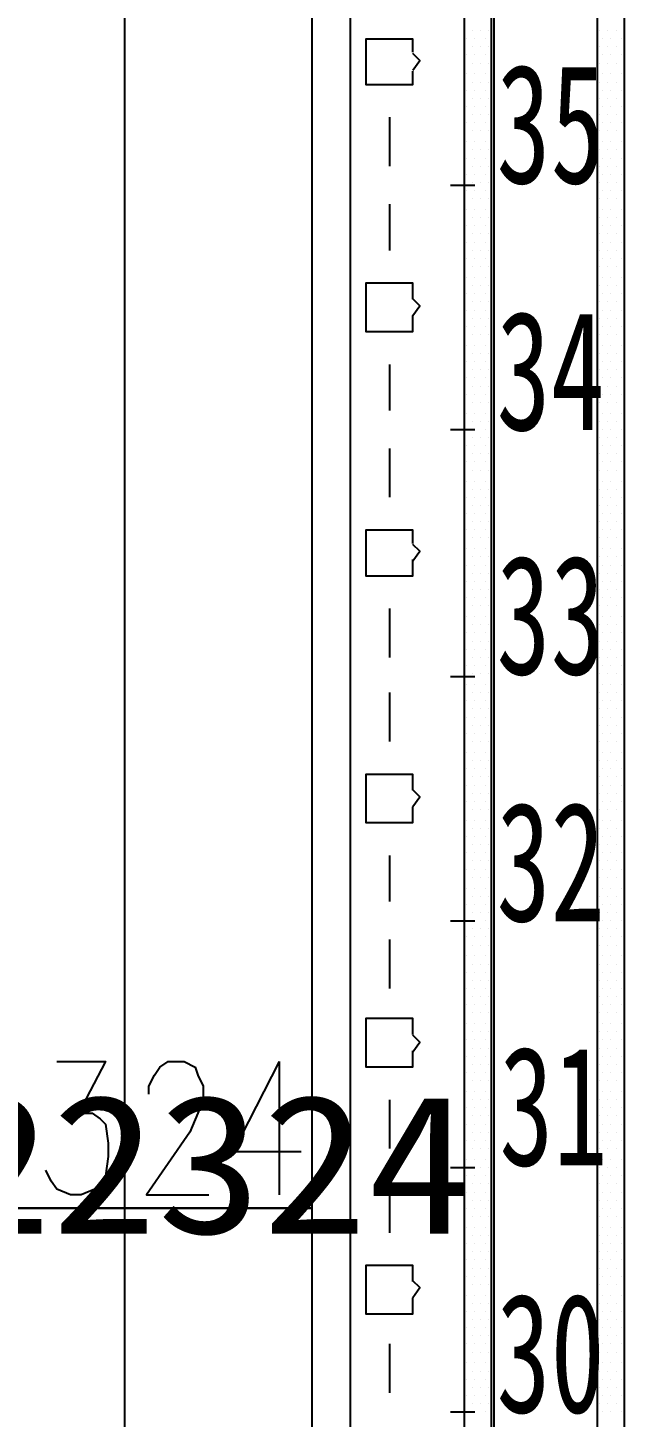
# Model space of a CAD drawing. Header units: metres. Extents: x 17 to 1264, y 17 to 859.
# Drawn here: x 262.4 to 294, y 521 to 594.7 of the extents above; entities that cross this region are included whole.
import ezdxf

# ---------------------------------------------------------------- set-up
doc = ezdxf.new("R2010")
doc.units = ezdxf.units.M
for name, color, linetype in [('LINES', 7, 'Continuous'), ('POLYLINES', 4, 'Continuous'), ('RECTS', 7, 'Continuous'), ('TEXTS', 3, 'Continuous')]:
    doc.layers.add(name, color=color, linetype=linetype)

msp = doc.modelspace()

# ---------------------------------------------------------------- linework, layer by layer
at = {"layer": 'LINES'}
for p, q in [((285.98, 594.58), (285.98, 594.58)), ((286.41, 594.58), (286.41, 594.58)), ((286.84, 594.58), (286.84, 594.58)), ((292.75, 594.58), (292.75, 594.58)), ((293.18, 594.58), (293.18, 594.58)), ((293.61, 594.58), (293.61, 594.58)), ((285.69, 594.14), (285.69, 594.14)), ((285.98, 593.71), (285.98, 593.71)), ((286.12, 594.14), (286.12, 594.14)), ((286.41, 593.71), (286.41, 593.71)), ((286.7, 594.14), (286.7, 594.14)), ((286.84, 593.71), (286.84, 593.71)), ((292.75, 593.71), (292.75, 593.71)), ((292.89, 594.14), (292.89, 594.14)), ((293.18, 593.71), (293.18, 593.71)), ((293.32, 594.14), (293.32, 594.14)), ((293.61, 593.71), (293.61, 593.71)), ((293.9, 594.14), (293.9, 594.14)), ((285.69, 593.28), (285.69, 593.28)), ((285.98, 592.85), (285.98, 592.85)), ((286.12, 593.28), (286.12, 593.28)), ((286.41, 592.85), (286.41, 592.85)), ((286.7, 593.28), (286.7, 593.28)), ((286.84, 592.85), (286.84, 592.85)), ((292.75, 592.85), (292.75, 592.85)), ((292.89, 593.28), (292.89, 593.28)), ((293.18, 592.85), (293.18, 592.85)), ((293.32, 593.28), (293.32, 593.28)), ((293.61, 592.85), (293.61, 592.85)), ((293.9, 593.28), (293.9, 593.28)), ((285.69, 592.27), (285.69, 592.27)), ((286.12, 592.27), (286.12, 592.27)), ((286.7, 592.27), (286.7, 592.27)), ((292.89, 592.27), (292.89, 592.27)), ((293.32, 592.27), (293.32, 592.27)), ((293.9, 592.27), (293.9, 592.27)), ((285.69, 591.41), (285.69, 591.41)), ((285.98, 591.84), (285.98, 591.84)), ((286.12, 591.41), (286.12, 591.41)), ((286.41, 591.84), (286.41, 591.84)), ((286.7, 591.41), (286.7, 591.41)), ((286.84, 591.84), (286.84, 591.84)), ((292.75, 591.84), (292.75, 591.84)), ((292.89, 591.41), (292.89, 591.41)), ((293.18, 591.84), (293.18, 591.84)), ((293.32, 591.41), (293.32, 591.41)), ((293.61, 591.84), (293.61, 591.84)), ((293.9, 591.41), (293.9, 591.41)), ((285.98, 590.98), (285.98, 590.98)), ((286.41, 590.98), (286.41, 590.98)), ((286.84, 590.98), (286.84, 590.98)), ((292.75, 590.98), (292.75, 590.98)), ((293.18, 590.98), (293.18, 590.98)), ((293.61, 590.98), (293.61, 590.98)), ((281.59, 589.97), (281.59, 587.38)), ((285.69, 590.54), (285.69, 590.54)), ((285.98, 590.11), (285.98, 590.11)), ((286.12, 590.54), (286.12, 590.54)), ((286.41, 590.11), (286.41, 590.11)), ((286.7, 590.54), (286.7, 590.54)), ((286.84, 590.11), (286.84, 590.11)), ((292.75, 590.11), (292.75, 590.11)), ((292.89, 590.54), (292.89, 590.54)), ((293.18, 590.11), (293.18, 590.11)), ((293.32, 590.54), (293.32, 590.54)), ((293.61, 590.11), (293.61, 590.11)), ((293.9, 590.54), (293.9, 590.54)), ((285.69, 589.68), (285.69, 589.68)), ((285.98, 589.25), (285.98, 589.25)), ((286.12, 589.68), (286.12, 589.68)), ((286.41, 589.25), (286.41, 589.25)), ((286.7, 589.68), (286.7, 589.68)), ((286.84, 589.25), (286.84, 589.25)), ((292.75, 589.25), (292.75, 589.25)), ((292.89, 589.68), (292.89, 589.68)), ((293.18, 589.25), (293.18, 589.25)), ((293.32, 589.68), (293.32, 589.68)), ((293.61, 589.25), (293.61, 589.25)), ((293.9, 589.68), (293.9, 589.68)), ((285.69, 588.67), (285.69, 588.67)), ((286.12, 588.67), (286.12, 588.67)), ((286.7, 588.67), (286.7, 588.67)), ((292.89, 588.67), (292.89, 588.67)), ((293.32, 588.67), (293.32, 588.67)), ((293.9, 588.67), (293.9, 588.67)), ((285.69, 587.81), (285.69, 587.81)), ((285.98, 588.24), (285.98, 588.24)), ((286.12, 587.81), (286.12, 587.81)), ((286.41, 588.24), (286.41, 588.24)), ((286.7, 587.81), (286.7, 587.81)), ((286.84, 588.24), (286.84, 588.24)), ((292.75, 588.24), (292.75, 588.24)), ((292.89, 587.81), (292.89, 587.81)), ((293.18, 588.24), (293.18, 588.24)), ((293.32, 587.81), (293.32, 587.81)), ((293.61, 588.24), (293.61, 588.24)), ((293.9, 587.81), (293.9, 587.81)), ((285.69, 586.94), (285.69, 586.94)), ((285.98, 587.38), (285.98, 587.38)), ((286.12, 586.94), (286.12, 586.94)), ((286.41, 587.38), (286.41, 587.38)), ((286.7, 586.94), (286.7, 586.94)), ((286.84, 587.38), (286.84, 587.38)), ((292.75, 587.38), (292.75, 587.38)), ((292.89, 586.94), (292.89, 586.94)), ((293.18, 587.38), (293.18, 587.38)), ((293.32, 586.94), (293.32, 586.94)), ((293.61, 587.38), (293.61, 587.38)), ((293.9, 586.94), (293.9, 586.94)), ((284.83, 586.37), (286.12, 586.37)), ((285.98, 586.51), (285.98, 586.51)), ((286.41, 586.51), (286.41, 586.51)), ((286.84, 586.51), (286.84, 586.51)), ((292.75, 586.51), (292.75, 586.51)), ((293.18, 586.51), (293.18, 586.51)), ((293.61, 586.51), (293.61, 586.51)), ((285.69, 586.08), (285.69, 586.08)), ((285.98, 585.65), (285.98, 585.65)), ((286.12, 586.08), (286.12, 586.08)), ((286.41, 585.65), (286.41, 585.65)), ((286.7, 586.08), (286.7, 586.08)), ((286.84, 585.65), (286.84, 585.65)), ((292.75, 585.65), (292.75, 585.65)), ((292.89, 586.08), (292.89, 586.08)), ((293.18, 585.65), (293.18, 585.65)), ((293.32, 586.08), (293.32, 586.08)), ((293.61, 585.65), (293.61, 585.65)), ((293.9, 586.08), (293.9, 586.08)), ((281.59, 585.36), (281.59, 582.91)), ((285.69, 585.07), (285.69, 585.07)), ((286.12, 585.07), (286.12, 585.07)), ((286.7, 585.07), (286.7, 585.07)), ((292.89, 585.07), (292.89, 585.07)), ((293.32, 585.07), (293.32, 585.07)), ((293.9, 585.07), (293.9, 585.07)), ((285.69, 584.21), (285.69, 584.21)), ((285.98, 584.64), (285.98, 584.64)), ((286.12, 584.21), (286.12, 584.21)), ((286.41, 584.64), (286.41, 584.64)), ((286.7, 584.21), (286.7, 584.21)), ((286.84, 584.64), (286.84, 584.64)), ((292.75, 584.64), (292.75, 584.64)), ((292.89, 584.21), (292.89, 584.21)), ((293.18, 584.64), (293.18, 584.64)), ((293.32, 584.21), (293.32, 584.21)), ((293.61, 584.64), (293.61, 584.64)), ((293.9, 584.21), (293.9, 584.21)), ((285.69, 583.34), (285.69, 583.34)), ((285.98, 583.78), (285.98, 583.78)), ((286.12, 583.34), (286.12, 583.34)), ((286.41, 583.78), (286.41, 583.78)), ((286.7, 583.34), (286.7, 583.34)), ((286.84, 583.78), (286.84, 583.78)), ((292.75, 583.78), (292.75, 583.78)), ((292.89, 583.34), (292.89, 583.34)), ((293.18, 583.78), (293.18, 583.78)), ((293.32, 583.34), (293.32, 583.34)), ((293.61, 583.78), (293.61, 583.78)), ((293.9, 583.34), (293.9, 583.34)), ((285.69, 582.48), (285.69, 582.48)), ((285.98, 582.91), (285.98, 582.91)), ((286.12, 582.48), (286.12, 582.48)), ((286.41, 582.91), (286.41, 582.91)), ((286.7, 582.48), (286.7, 582.48)), ((286.84, 582.91), (286.84, 582.91)), ((292.75, 582.91), (292.75, 582.91)), ((292.89, 582.48), (292.89, 582.48)), ((293.18, 582.91), (293.18, 582.91)), ((293.32, 582.48), (293.32, 582.48)), ((293.61, 582.91), (293.61, 582.91)), ((293.9, 582.48), (293.9, 582.48)), ((285.98, 582.05), (285.98, 582.05)), ((286.41, 582.05), (286.41, 582.05)), ((286.84, 582.05), (286.84, 582.05)), ((292.75, 582.05), (292.75, 582.05)), ((293.18, 582.05), (293.18, 582.05)), ((293.61, 582.05), (293.61, 582.05)), ((285.69, 581.47), (285.69, 581.47)), ((285.98, 581.04), (285.98, 581.04)), ((286.12, 581.47), (286.12, 581.47)), ((286.41, 581.04), (286.41, 581.04)), ((286.7, 581.47), (286.7, 581.47)), ((286.84, 581.04), (286.84, 581.04)), ((292.75, 581.04), (292.75, 581.04)), ((292.89, 581.47), (292.89, 581.47)), ((293.18, 581.04), (293.18, 581.04)), ((293.32, 581.47), (293.32, 581.47)), ((293.61, 581.04), (293.61, 581.04)), ((293.9, 581.47), (293.9, 581.47)), ((285.69, 580.61), (285.69, 580.61)), ((286.12, 580.61), (286.12, 580.61)), ((286.7, 580.61), (286.7, 580.61)), ((292.89, 580.61), (292.89, 580.61)), ((293.32, 580.61), (293.32, 580.61)), ((293.9, 580.61), (293.9, 580.61)), ((285.69, 579.74), (285.69, 579.74)), ((285.98, 580.18), (285.98, 580.18)), ((286.12, 579.74), (286.12, 579.74)), ((286.41, 580.18), (286.41, 580.18)), ((286.7, 579.74), (286.7, 579.74)), ((286.84, 580.18), (286.84, 580.18)), ((292.75, 580.18), (292.75, 580.18)), ((292.89, 579.74), (292.89, 579.74)), ((293.18, 580.18), (293.18, 580.18)), ((293.32, 579.74), (293.32, 579.74)), ((293.61, 580.18), (293.61, 580.18)), ((293.9, 579.74), (293.9, 579.74)), ((285.69, 578.88), (285.69, 578.88)), ((285.98, 579.31), (285.98, 579.31)), ((286.12, 578.88), (286.12, 578.88)), ((286.41, 579.31), (286.41, 579.31)), ((286.7, 578.88), (286.7, 578.88)), ((286.84, 579.31), (286.84, 579.31)), ((292.75, 579.31), (292.75, 579.31)), ((292.89, 578.88), (292.89, 578.88)), ((293.18, 579.31), (293.18, 579.31)), ((293.32, 578.88), (293.32, 578.88)), ((293.61, 579.31), (293.61, 579.31)), ((293.9, 578.88), (293.9, 578.88)), ((285.98, 578.45), (285.98, 578.45)), ((286.41, 578.45), (286.41, 578.45)), ((286.84, 578.45), (286.84, 578.45)), ((292.75, 578.45), (292.75, 578.45)), ((293.18, 578.45), (293.18, 578.45)), ((293.61, 578.45), (293.61, 578.45)), ((285.69, 577.87), (285.69, 577.87)), ((285.98, 577.44), (285.98, 577.44)), ((286.12, 577.87), (286.12, 577.87)), ((286.41, 577.44), (286.41, 577.44)), ((286.7, 577.87), (286.7, 577.87)), ((286.84, 577.44), (286.84, 577.44)), ((292.75, 577.44), (292.75, 577.44)), ((292.89, 577.87), (292.89, 577.87)), ((293.18, 577.44), (293.18, 577.44)), ((293.32, 577.87), (293.32, 577.87)), ((293.61, 577.44), (293.61, 577.44)), ((293.9, 577.87), (293.9, 577.87)), ((281.59, 576.86), (281.59, 574.42)), ((285.69, 577.01), (285.69, 577.01)), ((285.98, 576.58), (285.98, 576.58)), ((286.12, 577.01), (286.12, 577.01)), ((286.41, 576.58), (286.41, 576.58)), ((286.7, 577.01), (286.7, 577.01)), ((286.84, 576.58), (286.84, 576.58)), ((292.75, 576.58), (292.75, 576.58)), ((292.89, 577.01), (292.89, 577.01)), ((293.18, 576.58), (293.18, 576.58)), ((293.32, 577.01), (293.32, 577.01)), ((293.61, 576.58), (293.61, 576.58)), ((293.9, 577.01), (293.9, 577.01)), ((285.69, 576.14), (285.69, 576.14)), ((286.12, 576.14), (286.12, 576.14)), ((286.7, 576.14), (286.7, 576.14)), ((292.89, 576.14), (292.89, 576.14)), ((293.32, 576.14), (293.32, 576.14)), ((293.9, 576.14), (293.9, 576.14)), ((285.69, 575.28), (285.69, 575.28)), ((285.98, 575.71), (285.98, 575.71)), ((286.12, 575.28), (286.12, 575.28)), ((286.41, 575.71), (286.41, 575.71)), ((286.7, 575.28), (286.7, 575.28)), ((286.84, 575.71), (286.84, 575.71)), ((292.75, 575.71), (292.75, 575.71)), ((292.89, 575.28), (292.89, 575.28)), ((293.18, 575.71), (293.18, 575.71)), ((293.32, 575.28), (293.32, 575.28)), ((293.61, 575.71), (293.61, 575.71)), ((293.9, 575.28), (293.9, 575.28)), ((285.98, 574.85), (285.98, 574.85)), ((286.41, 574.85), (286.41, 574.85)), ((286.84, 574.85), (286.84, 574.85)), ((292.75, 574.85), (292.75, 574.85)), ((293.18, 574.85), (293.18, 574.85)), ((293.61, 574.85), (293.61, 574.85)), ((285.69, 574.27), (285.69, 574.27)), ((285.98, 573.84), (285.98, 573.84)), ((286.12, 574.27), (286.12, 574.27)), ((286.41, 573.84), (286.41, 573.84)), ((286.7, 574.27), (286.7, 574.27)), ((286.84, 573.84), (286.84, 573.84)), ((292.75, 573.84), (292.75, 573.84)), ((292.89, 574.27), (292.89, 574.27)), ((293.18, 573.84), (293.18, 573.84)), ((293.32, 574.27), (293.32, 574.27)), ((293.61, 573.84), (293.61, 573.84)), ((293.9, 574.27), (293.9, 574.27)), ((284.83, 573.41), (286.12, 573.41)), ((285.69, 573.41), (285.69, 573.41)), ((285.98, 572.98), (285.98, 572.98)), ((286.12, 573.41), (286.12, 573.41)), ((286.41, 572.98), (286.41, 572.98)), ((286.7, 573.41), (286.7, 573.41)), ((286.84, 572.98), (286.84, 572.98)), ((292.75, 572.98), (292.75, 572.98)), ((292.89, 573.41), (292.89, 573.41)), ((293.18, 572.98), (293.18, 572.98)), ((293.32, 573.41), (293.32, 573.41)), ((293.61, 572.98), (293.61, 572.98)), ((293.9, 573.41), (293.9, 573.41)), ((281.59, 572.4), (281.59, 569.81)), ((285.69, 572.54), (285.69, 572.54)), ((286.12, 572.54), (286.12, 572.54)), ((286.7, 572.54), (286.7, 572.54)), ((292.89, 572.54), (292.89, 572.54)), ((293.32, 572.54), (293.32, 572.54)), ((293.9, 572.54), (293.9, 572.54)), ((285.69, 571.68), (285.69, 571.68)), ((285.98, 572.11), (285.98, 572.11)), ((286.12, 571.68), (286.12, 571.68)), ((286.41, 572.11), (286.41, 572.11)), ((286.7, 571.68), (286.7, 571.68)), ((286.84, 572.11), (286.84, 572.11)), ((292.75, 572.11), (292.75, 572.11)), ((292.89, 571.68), (292.89, 571.68)), ((293.18, 572.11), (293.18, 572.11)), ((293.32, 571.68), (293.32, 571.68)), ((293.61, 572.11), (293.61, 572.11)), ((293.9, 571.68), (293.9, 571.68)), ((285.69, 570.67), (285.69, 570.67)), ((285.98, 571.25), (285.98, 571.25)), ((286.12, 570.67), (286.12, 570.67)), ((286.41, 571.25), (286.41, 571.25)), ((286.7, 570.67), (286.7, 570.67)), ((286.84, 571.25), (286.84, 571.25)), ((292.75, 571.25), (292.75, 571.25)), ((292.89, 570.67), (292.89, 570.67)), ((293.18, 571.25), (293.18, 571.25)), ((293.32, 570.67), (293.32, 570.67)), ((293.61, 571.25), (293.61, 571.25)), ((293.9, 570.67), (293.9, 570.67)), ((285.98, 570.24), (285.98, 570.24)), ((286.41, 570.24), (286.41, 570.24)), ((286.84, 570.24), (286.84, 570.24)), ((292.75, 570.24), (292.75, 570.24)), ((293.18, 570.24), (293.18, 570.24)), ((293.61, 570.24), (293.61, 570.24)), ((285.69, 569.81), (285.69, 569.81)), ((285.98, 569.38), (285.98, 569.38)), ((286.12, 569.81), (286.12, 569.81)), ((286.41, 569.38), (286.41, 569.38)), ((286.7, 569.81), (286.7, 569.81)), ((286.84, 569.38), (286.84, 569.38)), ((292.75, 569.38), (292.75, 569.38)), ((292.89, 569.81), (292.89, 569.81)), ((293.18, 569.38), (293.18, 569.38)), ((293.32, 569.81), (293.32, 569.81)), ((293.61, 569.38), (293.61, 569.38)), ((293.9, 569.81), (293.9, 569.81)), ((285.69, 568.94), (285.69, 568.94)), ((285.98, 568.51), (285.98, 568.51)), ((286.12, 568.94), (286.12, 568.94)), ((286.41, 568.51), (286.41, 568.51)), ((286.7, 568.94), (286.7, 568.94)), ((286.84, 568.51), (286.84, 568.51)), ((292.75, 568.51), (292.75, 568.51)), ((292.89, 568.94), (292.89, 568.94)), ((293.18, 568.51), (293.18, 568.51)), ((293.32, 568.94), (293.32, 568.94)), ((293.61, 568.51), (293.61, 568.51)), ((293.9, 568.94), (293.9, 568.94)), ((285.69, 568.08), (285.69, 568.08)), ((286.12, 568.08), (286.12, 568.08)), ((286.7, 568.08), (286.7, 568.08)), ((292.89, 568.08), (292.89, 568.08)), ((293.32, 568.08), (293.32, 568.08)), ((293.9, 568.08), (293.9, 568.08)), ((285.69, 567.07), (285.69, 567.07)), ((285.98, 567.65), (285.98, 567.65)), ((286.12, 567.07), (286.12, 567.07)), ((286.41, 567.65), (286.41, 567.65)), ((286.7, 567.07), (286.7, 567.07)), ((286.84, 567.65), (286.84, 567.65)), ((292.75, 567.65), (292.75, 567.65)), ((292.89, 567.07), (292.89, 567.07)), ((293.18, 567.65), (293.18, 567.65)), ((293.32, 567.07), (293.32, 567.07)), ((293.61, 567.65), (293.61, 567.65)), ((293.9, 567.07), (293.9, 567.07)), ((285.98, 566.64), (285.98, 566.64)), ((286.41, 566.64), (286.41, 566.64)), ((286.84, 566.64), (286.84, 566.64)), ((292.75, 566.64), (292.75, 566.64)), ((293.18, 566.64), (293.18, 566.64)), ((293.61, 566.64), (293.61, 566.64)), ((285.69, 566.21), (285.69, 566.21)), ((285.98, 565.78), (285.98, 565.78)), ((286.12, 566.21), (286.12, 566.21)), ((286.41, 565.78), (286.41, 565.78)), ((286.7, 566.21), (286.7, 566.21)), ((286.84, 565.78), (286.84, 565.78)), ((292.75, 565.78), (292.75, 565.78)), ((292.89, 566.21), (292.89, 566.21)), ((293.18, 565.78), (293.18, 565.78)), ((293.32, 566.21), (293.32, 566.21)), ((293.61, 565.78), (293.61, 565.78)), ((293.9, 566.21), (293.9, 566.21)), ((285.69, 565.34), (285.69, 565.34)), ((285.98, 564.91), (285.98, 564.91)), ((286.12, 565.34), (286.12, 565.34)), ((286.41, 564.91), (286.41, 564.91)), ((286.7, 565.34), (286.7, 565.34)), ((286.84, 564.91), (286.84, 564.91)), ((292.75, 564.91), (292.75, 564.91)), ((292.89, 565.34), (292.89, 565.34)), ((293.18, 564.91), (293.18, 564.91)), ((293.32, 565.34), (293.32, 565.34)), ((293.61, 564.91), (293.61, 564.91)), ((293.9, 565.34), (293.9, 565.34)), ((285.69, 564.48), (285.69, 564.48)), ((285.98, 564.05), (285.98, 564.05)), ((286.12, 564.48), (286.12, 564.48)), ((286.41, 564.05), (286.41, 564.05)), ((286.7, 564.48), (286.7, 564.48)), ((286.84, 564.05), (286.84, 564.05)), ((292.75, 564.05), (292.75, 564.05)), ((292.89, 564.48), (292.89, 564.48)), ((293.18, 564.05), (293.18, 564.05)), ((293.32, 564.48), (293.32, 564.48)), ((293.61, 564.05), (293.61, 564.05)), ((293.9, 564.48), (293.9, 564.48)), ((281.59, 563.9), (281.59, 561.31)), ((285.69, 563.47), (285.69, 563.47)), ((286.12, 563.47), (286.12, 563.47)), ((286.7, 563.47), (286.7, 563.47)), ((292.89, 563.47), (292.89, 563.47)), ((293.32, 563.47), (293.32, 563.47)), ((293.9, 563.47), (293.9, 563.47)), ((285.69, 562.61), (285.69, 562.61)), ((285.98, 563.04), (285.98, 563.04)), ((286.12, 562.61), (286.12, 562.61)), ((286.41, 563.04), (286.41, 563.04)), ((286.7, 562.61), (286.7, 562.61)), ((286.84, 563.04), (286.84, 563.04)), ((292.75, 563.04), (292.75, 563.04)), ((292.89, 562.61), (292.89, 562.61)), ((293.18, 563.04), (293.18, 563.04)), ((293.32, 562.61), (293.32, 562.61)), ((293.61, 563.04), (293.61, 563.04)), ((293.9, 562.61), (293.9, 562.61)), ((285.98, 562.18), (285.98, 562.18)), ((286.41, 562.18), (286.41, 562.18)), ((286.84, 562.18), (286.84, 562.18)), ((292.75, 562.18), (292.75, 562.18)), ((293.18, 562.18), (293.18, 562.18)), ((293.61, 562.18), (293.61, 562.18)), ((285.69, 561.74), (285.69, 561.74)), ((285.98, 561.31), (285.98, 561.31)), ((286.12, 561.74), (286.12, 561.74)), ((286.41, 561.31), (286.41, 561.31)), ((286.7, 561.74), (286.7, 561.74)), ((286.84, 561.31), (286.84, 561.31)), ((292.75, 561.31), (292.75, 561.31)), ((292.89, 561.74), (292.89, 561.74)), ((293.18, 561.31), (293.18, 561.31)), ((293.32, 561.74), (293.32, 561.74)), ((293.61, 561.31), (293.61, 561.31)), ((293.9, 561.74), (293.9, 561.74)), ((285.69, 560.88), (285.69, 560.88)), ((285.98, 560.45), (285.98, 560.45)), ((286.12, 560.88), (286.12, 560.88)), ((286.41, 560.45), (286.41, 560.45)), ((286.7, 560.88), (286.7, 560.88)), ((286.84, 560.45), (286.84, 560.45)), ((292.75, 560.45), (292.75, 560.45)), ((292.89, 560.88), (292.89, 560.88)), ((293.18, 560.45), (293.18, 560.45)), ((293.32, 560.88), (293.32, 560.88)), ((293.61, 560.45), (293.61, 560.45)), ((293.9, 560.88), (293.9, 560.88)), ((284.83, 560.3), (286.12, 560.3)), ((285.69, 559.87), (285.69, 559.87)), ((286.12, 559.87), (286.12, 559.87)), ((286.7, 559.87), (286.7, 559.87)), ((292.89, 559.87), (292.89, 559.87)), ((293.32, 559.87), (293.32, 559.87)), ((293.9, 559.87), (293.9, 559.87)), ((281.59, 559.44), (281.59, 556.85)), ((285.69, 559.01), (285.69, 559.01)), ((285.98, 559.44), (285.98, 559.44)), ((286.12, 559.01), (286.12, 559.01)), ((286.41, 559.44), (286.41, 559.44)), ((286.7, 559.01), (286.7, 559.01)), ((286.84, 559.44), (286.84, 559.44)), ((292.75, 559.44), (292.75, 559.44)), ((292.89, 559.01), (292.89, 559.01)), ((293.18, 559.44), (293.18, 559.44)), ((293.32, 559.01), (293.32, 559.01)), ((293.61, 559.44), (293.61, 559.44)), ((293.9, 559.01), (293.9, 559.01)), ((285.69, 558.14), (285.69, 558.14)), ((285.98, 558.58), (285.98, 558.58)), ((286.12, 558.14), (286.12, 558.14)), ((286.41, 558.58), (286.41, 558.58)), ((286.7, 558.14), (286.7, 558.14)), ((286.84, 558.58), (286.84, 558.58)), ((292.75, 558.58), (292.75, 558.58)), ((292.89, 558.14), (292.89, 558.14)), ((293.18, 558.58), (293.18, 558.58)), ((293.32, 558.14), (293.32, 558.14)), ((293.61, 558.58), (293.61, 558.58)), ((293.9, 558.14), (293.9, 558.14)), ((285.98, 557.71), (285.98, 557.71)), ((286.41, 557.71), (286.41, 557.71)), ((286.84, 557.71), (286.84, 557.71)), ((292.75, 557.71), (292.75, 557.71)), ((293.18, 557.71), (293.18, 557.71)), ((293.61, 557.71), (293.61, 557.71)), ((285.69, 557.28), (285.69, 557.28)), ((285.98, 556.85), (285.98, 556.85)), ((286.12, 557.28), (286.12, 557.28)), ((286.41, 556.85), (286.41, 556.85)), ((286.7, 557.28), (286.7, 557.28)), ((286.84, 556.85), (286.84, 556.85)), ((292.75, 556.85), (292.75, 556.85)), ((292.89, 557.28), (292.89, 557.28)), ((293.18, 556.85), (293.18, 556.85)), ((293.32, 557.28), (293.32, 557.28)), ((293.61, 556.85), (293.61, 556.85)), ((293.9, 557.28), (293.9, 557.28)), ((285.69, 556.27), (285.69, 556.27)), ((286.12, 556.27), (286.12, 556.27)), ((286.7, 556.27), (286.7, 556.27)), ((292.89, 556.27), (292.89, 556.27)), ((293.32, 556.27), (293.32, 556.27)), ((293.9, 556.27), (293.9, 556.27)), ((285.69, 555.41), (285.69, 555.41)), ((285.98, 555.84), (285.98, 555.84)), ((286.12, 555.41), (286.12, 555.41)), ((286.41, 555.84), (286.41, 555.84)), ((286.7, 555.41), (286.7, 555.41)), ((286.84, 555.84), (286.84, 555.84)), ((292.75, 555.84), (292.75, 555.84)), ((292.89, 555.41), (292.89, 555.41)), ((293.18, 555.84), (293.18, 555.84)), ((293.32, 555.41), (293.32, 555.41)), ((293.61, 555.84), (293.61, 555.84)), ((293.9, 555.41), (293.9, 555.41)), ((285.69, 554.54), (285.69, 554.54)), ((285.98, 554.98), (285.98, 554.98)), ((286.12, 554.54), (286.12, 554.54)), ((286.41, 554.98), (286.41, 554.98)), ((286.7, 554.54), (286.7, 554.54)), ((286.84, 554.98), (286.84, 554.98)), ((292.75, 554.98), (292.75, 554.98)), ((292.89, 554.54), (292.89, 554.54)), ((293.18, 554.98), (293.18, 554.98)), ((293.32, 554.54), (293.32, 554.54)), ((293.61, 554.98), (293.61, 554.98)), ((293.9, 554.54), (293.9, 554.54)), ((285.98, 554.11), (285.98, 554.11)), ((286.41, 554.11), (286.41, 554.11)), ((286.84, 554.11), (286.84, 554.11)), ((292.75, 554.11), (292.75, 554.11)), ((293.18, 554.11), (293.18, 554.11)), ((293.61, 554.11), (293.61, 554.11)), ((285.69, 553.68), (285.69, 553.68)), ((285.98, 553.25), (285.98, 553.25)), ((286.12, 553.68), (286.12, 553.68)), ((286.41, 553.25), (286.41, 553.25)), ((286.7, 553.68), (286.7, 553.68)), ((286.84, 553.25), (286.84, 553.25)), ((292.75, 553.25), (292.75, 553.25)), ((292.89, 553.68), (292.89, 553.68)), ((293.18, 553.25), (293.18, 553.25)), ((293.32, 553.68), (293.32, 553.68)), ((293.61, 553.25), (293.61, 553.25)), ((293.9, 553.68), (293.9, 553.68)), ((285.69, 552.67), (285.69, 552.67)), ((285.98, 552.24), (285.98, 552.24)), ((286.12, 552.67), (286.12, 552.67)), ((286.41, 552.24), (286.41, 552.24)), ((286.7, 552.67), (286.7, 552.67)), ((286.84, 552.24), (286.84, 552.24)), ((292.75, 552.24), (292.75, 552.24)), ((292.89, 552.67), (292.89, 552.67)), ((293.18, 552.24), (293.18, 552.24)), ((293.32, 552.67), (293.32, 552.67)), ((293.61, 552.24), (293.61, 552.24)), ((293.9, 552.67), (293.9, 552.67)), ((285.69, 551.81), (285.69, 551.81)), ((286.12, 551.81), (286.12, 551.81)), ((286.7, 551.81), (286.7, 551.81)), ((292.89, 551.81), (292.89, 551.81)), ((293.32, 551.81), (293.32, 551.81)), ((293.9, 551.81), (293.9, 551.81)), ((281.59, 550.8), (281.59, 548.35)), ((285.69, 550.94), (285.69, 550.94)), ((285.98, 551.38), (285.98, 551.38)), ((286.12, 550.94), (286.12, 550.94)), ((286.41, 551.38), (286.41, 551.38)), ((286.7, 550.94), (286.7, 550.94)), ((286.84, 551.38), (286.84, 551.38)), ((292.75, 551.38), (292.75, 551.38)), ((292.89, 550.94), (292.89, 550.94)), ((293.18, 551.38), (293.18, 551.38)), ((293.32, 550.94), (293.32, 550.94)), ((293.61, 551.38), (293.61, 551.38)), ((293.9, 550.94), (293.9, 550.94)), ((285.69, 550.08), (285.69, 550.08)), ((285.98, 550.51), (285.98, 550.51)), ((286.12, 550.08), (286.12, 550.08)), ((286.41, 550.51), (286.41, 550.51)), ((286.7, 550.08), (286.7, 550.08)), ((286.84, 550.51), (286.84, 550.51)), ((292.75, 550.51), (292.75, 550.51)), ((292.89, 550.08), (292.89, 550.08)), ((293.18, 550.51), (293.18, 550.51)), ((293.32, 550.08), (293.32, 550.08)), ((293.61, 550.51), (293.61, 550.51)), ((293.9, 550.08), (293.9, 550.08)), ((285.98, 549.65), (285.98, 549.65)), ((286.41, 549.65), (286.41, 549.65)), ((286.84, 549.65), (286.84, 549.65)), ((292.75, 549.65), (292.75, 549.65)), ((293.18, 549.65), (293.18, 549.65)), ((293.61, 549.65), (293.61, 549.65)), ((285.69, 549.07), (285.69, 549.07)), ((285.98, 548.64), (285.98, 548.64)), ((286.12, 549.07), (286.12, 549.07)), ((286.41, 548.64), (286.41, 548.64)), ((286.7, 549.07), (286.7, 549.07)), ((286.84, 548.64), (286.84, 548.64)), ((292.75, 548.64), (292.75, 548.64)), ((292.89, 549.07), (292.89, 549.07)), ((293.18, 548.64), (293.18, 548.64)), ((293.32, 549.07), (293.32, 549.07)), ((293.61, 548.64), (293.61, 548.64)), ((293.9, 549.07), (293.9, 549.07)), ((285.69, 548.21), (285.69, 548.21)), ((286.12, 548.21), (286.12, 548.21)), ((286.7, 548.21), (286.7, 548.21)), ((292.89, 548.21), (292.89, 548.21)), ((293.32, 548.21), (293.32, 548.21)), ((293.9, 548.21), (293.9, 548.21)), ((284.83, 547.34), (286.12, 547.34)), ((285.69, 547.34), (285.69, 547.34)), ((285.98, 547.78), (285.98, 547.78)), ((286.12, 547.34), (286.12, 547.34)), ((286.41, 547.78), (286.41, 547.78)), ((286.7, 547.34), (286.7, 547.34)), ((286.84, 547.78), (286.84, 547.78)), ((292.75, 547.78), (292.75, 547.78)), ((292.89, 547.34), (292.89, 547.34)), ((293.18, 547.78), (293.18, 547.78)), ((293.32, 547.34), (293.32, 547.34)), ((293.61, 547.78), (293.61, 547.78)), ((293.9, 547.34), (293.9, 547.34)), ((281.59, 546.34), (281.59, 543.74)), ((285.69, 546.48), (285.69, 546.48)), ((285.98, 546.91), (285.98, 546.91)), ((286.12, 546.48), (286.12, 546.48)), ((286.41, 546.91), (286.41, 546.91)), ((286.7, 546.48), (286.7, 546.48)), ((286.84, 546.91), (286.84, 546.91)), ((292.75, 546.91), (292.75, 546.91)), ((292.89, 546.48), (292.89, 546.48)), ((293.18, 546.91), (293.18, 546.91)), ((293.32, 546.48), (293.32, 546.48)), ((293.61, 546.91), (293.61, 546.91)), ((293.9, 546.48), (293.9, 546.48)), ((285.98, 546.05), (285.98, 546.05)), ((286.41, 546.05), (286.41, 546.05)), ((286.84, 546.05), (286.84, 546.05)), ((292.75, 546.05), (292.75, 546.05)), ((293.18, 546.05), (293.18, 546.05)), ((293.61, 546.05), (293.61, 546.05)), ((285.69, 545.47), (285.69, 545.47)), ((285.98, 545.04), (285.98, 545.04)), ((286.12, 545.47), (286.12, 545.47)), ((286.41, 545.04), (286.41, 545.04)), ((286.7, 545.47), (286.7, 545.47)), ((286.84, 545.04), (286.84, 545.04)), ((292.75, 545.04), (292.75, 545.04)), ((292.89, 545.47), (292.89, 545.47)), ((293.18, 545.04), (293.18, 545.04)), ((293.32, 545.47), (293.32, 545.47)), ((293.61, 545.04), (293.61, 545.04)), ((293.9, 545.47), (293.9, 545.47)), ((285.69, 544.61), (285.69, 544.61)), ((285.98, 544.18), (285.98, 544.18)), ((286.12, 544.61), (286.12, 544.61)), ((286.41, 544.18), (286.41, 544.18)), ((286.7, 544.61), (286.7, 544.61)), ((286.84, 544.18), (286.84, 544.18)), ((292.75, 544.18), (292.75, 544.18)), ((292.89, 544.61), (292.89, 544.61)), ((293.18, 544.18), (293.18, 544.18)), ((293.32, 544.61), (293.32, 544.61)), ((293.61, 544.18), (293.61, 544.18)), ((293.9, 544.61), (293.9, 544.61)), ((285.69, 543.74), (285.69, 543.74)), ((286.12, 543.74), (286.12, 543.74)), ((286.7, 543.74), (286.7, 543.74)), ((292.89, 543.74), (292.89, 543.74)), ((293.32, 543.74), (293.32, 543.74)), ((293.9, 543.74), (293.9, 543.74)), ((285.69, 542.88), (285.69, 542.88)), ((285.98, 543.31), (285.98, 543.31)), ((286.12, 542.88), (286.12, 542.88)), ((286.41, 543.31), (286.41, 543.31)), ((286.7, 542.88), (286.7, 542.88)), ((286.84, 543.31), (286.84, 543.31)), ((292.75, 543.31), (292.75, 543.31)), ((292.89, 542.88), (292.89, 542.88)), ((293.18, 543.31), (293.18, 543.31)), ((293.32, 542.88), (293.32, 542.88)), ((293.61, 543.31), (293.61, 543.31)), ((293.9, 542.88), (293.9, 542.88)), ((285.98, 542.45), (285.98, 542.45)), ((286.41, 542.45), (286.41, 542.45)), ((286.84, 542.45), (286.84, 542.45)), ((292.75, 542.45), (292.75, 542.45)), ((293.18, 542.45), (293.18, 542.45)), ((293.61, 542.45), (293.61, 542.45)), ((285.69, 541.87), (285.69, 541.87)), ((285.98, 541.44), (285.98, 541.44)), ((286.12, 541.87), (286.12, 541.87)), ((286.41, 541.44), (286.41, 541.44)), ((286.7, 541.87), (286.7, 541.87)), ((286.84, 541.44), (286.84, 541.44)), ((292.75, 541.44), (292.75, 541.44)), ((292.89, 541.87), (292.89, 541.87)), ((293.18, 541.44), (293.18, 541.44)), ((293.32, 541.87), (293.32, 541.87)), ((293.61, 541.44), (293.61, 541.44)), ((293.9, 541.87), (293.9, 541.87)), ((285.69, 541.01), (285.69, 541.01)), ((285.98, 540.58), (285.98, 540.58)), ((286.12, 541.01), (286.12, 541.01)), ((286.41, 540.58), (286.41, 540.58)), ((286.7, 541.01), (286.7, 541.01)), ((286.84, 540.58), (286.84, 540.58)), ((292.75, 540.58), (292.75, 540.58)), ((292.89, 541.01), (292.89, 541.01)), ((293.18, 540.58), (293.18, 540.58)), ((293.32, 541.01), (293.32, 541.01)), ((293.61, 540.58), (293.61, 540.58)), ((293.9, 541.01), (293.9, 541.01)), ((275.75, 539.86), (275.75, 532.8)), ((285.69, 540.14), (285.69, 540.14)), ((285.98, 539.71), (285.98, 539.71)), ((286.12, 540.14), (286.12, 540.14)), ((286.41, 539.71), (286.41, 539.71)), ((286.7, 540.14), (286.7, 540.14)), ((286.84, 539.71), (286.84, 539.71)), ((292.75, 539.71), (292.75, 539.71)), ((292.89, 540.14), (292.89, 540.14)), ((293.18, 539.71), (293.18, 539.71)), ((293.32, 540.14), (293.32, 540.14)), ((293.61, 539.71), (293.61, 539.71)), ((293.9, 540.14), (293.9, 540.14)), ((285.69, 539.28), (285.69, 539.28)), ((286.12, 539.28), (286.12, 539.28)), ((286.7, 539.28), (286.7, 539.28)), ((292.89, 539.28), (292.89, 539.28)), ((293.32, 539.28), (293.32, 539.28)), ((293.9, 539.28), (293.9, 539.28)), ((285.69, 538.27), (285.69, 538.27)), ((285.98, 538.85), (285.98, 538.85)), ((286.12, 538.27), (286.12, 538.27)), ((286.41, 538.85), (286.41, 538.85)), ((286.7, 538.27), (286.7, 538.27)), ((286.84, 538.85), (286.84, 538.85)), ((292.75, 538.85), (292.75, 538.85)), ((292.89, 538.27), (292.89, 538.27)), ((293.18, 538.85), (293.18, 538.85)), ((293.32, 538.27), (293.32, 538.27)), ((293.61, 538.85), (293.61, 538.85)), ((293.9, 538.27), (293.9, 538.27)), ((281.59, 537.84), (281.59, 535.25)), ((285.98, 537.84), (285.98, 537.84)), ((286.41, 537.84), (286.41, 537.84)), ((286.84, 537.84), (286.84, 537.84)), ((292.75, 537.84), (292.75, 537.84)), ((293.18, 537.84), (293.18, 537.84)), ((293.61, 537.84), (293.61, 537.84)), ((285.69, 537.41), (285.69, 537.41)), ((285.98, 536.98), (285.98, 536.98)), ((286.12, 537.41), (286.12, 537.41)), ((286.41, 536.98), (286.41, 536.98)), ((286.7, 537.41), (286.7, 537.41)), ((286.84, 536.98), (286.84, 536.98)), ((292.75, 536.98), (292.75, 536.98)), ((292.89, 537.41), (292.89, 537.41)), ((293.18, 536.98), (293.18, 536.98)), ((293.32, 537.41), (293.32, 537.41)), ((293.61, 536.98), (293.61, 536.98)), ((293.9, 537.41), (293.9, 537.41)), ((285.69, 536.54), (285.69, 536.54)), ((285.98, 536.11), (285.98, 536.11)), ((286.12, 536.54), (286.12, 536.54)), ((286.41, 536.11), (286.41, 536.11)), ((286.7, 536.54), (286.7, 536.54)), ((286.84, 536.11), (286.84, 536.11)), ((292.75, 536.11), (292.75, 536.11)), ((292.89, 536.54), (292.89, 536.54)), ((293.18, 536.11), (293.18, 536.11)), ((293.32, 536.54), (293.32, 536.54)), ((293.61, 536.11), (293.61, 536.11)), ((293.9, 536.54), (293.9, 536.54)), ((285.69, 535.68), (285.69, 535.68)), ((286.12, 535.68), (286.12, 535.68)), ((286.7, 535.68), (286.7, 535.68)), ((292.89, 535.68), (292.89, 535.68)), ((293.32, 535.68), (293.32, 535.68)), ((293.9, 535.68), (293.9, 535.68)), ((285.69, 534.67), (285.69, 534.67)), ((285.98, 535.25), (285.98, 535.25)), ((286.12, 534.67), (286.12, 534.67)), ((286.41, 535.25), (286.41, 535.25)), ((286.7, 534.67), (286.7, 534.67)), ((286.84, 535.25), (286.84, 535.25)), ((292.75, 535.25), (292.75, 535.25)), ((292.89, 534.67), (292.89, 534.67)), ((293.18, 535.25), (293.18, 535.25)), ((293.32, 534.67), (293.32, 534.67)), ((293.61, 535.25), (293.61, 535.25)), ((293.9, 534.67), (293.9, 534.67)), ((284.83, 534.24), (286.12, 534.24)), ((285.69, 533.81), (285.69, 533.81)), ((285.98, 534.24), (285.98, 534.24)), ((286.12, 533.81), (286.12, 533.81)), ((286.41, 534.24), (286.41, 534.24)), ((286.7, 533.81), (286.7, 533.81)), ((286.84, 534.24), (286.84, 534.24)), ((292.75, 534.24), (292.75, 534.24)), ((292.89, 533.81), (292.89, 533.81)), ((293.18, 534.24), (293.18, 534.24)), ((293.32, 533.81), (293.32, 533.81)), ((293.61, 534.24), (293.61, 534.24)), ((293.9, 533.81), (293.9, 533.81)), ((281.59, 533.38), (281.59, 530.78)), ((285.98, 533.38), (285.98, 533.38)), ((286.41, 533.38), (286.41, 533.38)), ((286.84, 533.38), (286.84, 533.38)), ((292.75, 533.38), (292.75, 533.38)), ((293.18, 533.38), (293.18, 533.38)), ((293.61, 533.38), (293.61, 533.38)), ((285.69, 532.94), (285.69, 532.94)), ((285.98, 532.51), (285.98, 532.51)), ((286.12, 532.94), (286.12, 532.94)), ((286.41, 532.51), (286.41, 532.51)), ((286.7, 532.94), (286.7, 532.94)), ((286.84, 532.51), (286.84, 532.51)), ((292.75, 532.51), (292.75, 532.51)), ((292.89, 532.94), (292.89, 532.94)), ((293.18, 532.51), (293.18, 532.51)), ((293.32, 532.94), (293.32, 532.94)), ((293.61, 532.51), (293.61, 532.51)), ((293.9, 532.94), (293.9, 532.94)), ((285.69, 532.08), (285.69, 532.08)), ((285.98, 531.65), (285.98, 531.65)), ((286.12, 532.08), (286.12, 532.08)), ((286.41, 531.65), (286.41, 531.65)), ((286.7, 532.08), (286.7, 532.08)), ((286.84, 531.65), (286.84, 531.65)), ((292.75, 531.65), (292.75, 531.65)), ((292.89, 532.08), (292.89, 532.08)), ((293.18, 531.65), (293.18, 531.65)), ((293.32, 532.08), (293.32, 532.08)), ((293.61, 531.65), (293.61, 531.65)), ((293.9, 532.08), (293.9, 532.08)), ((285.69, 531.07), (285.69, 531.07)), ((286.12, 531.07), (286.12, 531.07)), ((286.7, 531.07), (286.7, 531.07)), ((292.89, 531.07), (292.89, 531.07)), ((293.32, 531.07), (293.32, 531.07)), ((293.9, 531.07), (293.9, 531.07)), ((285.69, 530.21), (285.69, 530.21)), ((285.98, 530.64), (285.98, 530.64)), ((286.12, 530.21), (286.12, 530.21)), ((286.41, 530.64), (286.41, 530.64)), ((286.7, 530.21), (286.7, 530.21)), ((286.84, 530.64), (286.84, 530.64)), ((292.75, 530.64), (292.75, 530.64)), ((292.89, 530.21), (292.89, 530.21)), ((293.18, 530.64), (293.18, 530.64)), ((293.32, 530.21), (293.32, 530.21)), ((293.61, 530.64), (293.61, 530.64)), ((293.9, 530.21), (293.9, 530.21)), ((285.98, 529.78), (285.98, 529.78)), ((286.41, 529.78), (286.41, 529.78)), ((286.84, 529.78), (286.84, 529.78)), ((292.75, 529.78), (292.75, 529.78)), ((293.18, 529.78), (293.18, 529.78)), ((293.61, 529.78), (293.61, 529.78)), ((285.69, 529.34), (285.69, 529.34)), ((285.98, 528.91), (285.98, 528.91)), ((286.12, 529.34), (286.12, 529.34)), ((286.41, 528.91), (286.41, 528.91)), ((286.7, 529.34), (286.7, 529.34)), ((286.84, 528.91), (286.84, 528.91)), ((292.75, 528.91), (292.75, 528.91)), ((292.89, 529.34), (292.89, 529.34)), ((293.18, 528.91), (293.18, 528.91)), ((293.32, 529.34), (293.32, 529.34)), ((293.61, 528.91), (293.61, 528.91)), ((293.9, 529.34), (293.9, 529.34)), ((285.69, 528.48), (285.69, 528.48)), ((285.98, 528.05), (285.98, 528.05)), ((286.12, 528.48), (286.12, 528.48)), ((286.41, 528.05), (286.41, 528.05)), ((286.7, 528.48), (286.7, 528.48)), ((286.84, 528.05), (286.84, 528.05)), ((292.75, 528.05), (292.75, 528.05)), ((292.89, 528.48), (292.89, 528.48)), ((293.18, 528.05), (293.18, 528.05)), ((293.32, 528.48), (293.32, 528.48)), ((293.61, 528.05), (293.61, 528.05)), ((293.9, 528.48), (293.9, 528.48)), ((285.69, 527.47), (285.69, 527.47)), ((286.12, 527.47), (286.12, 527.47)), ((286.7, 527.47), (286.7, 527.47)), ((292.89, 527.47), (292.89, 527.47)), ((293.32, 527.47), (293.32, 527.47)), ((293.9, 527.47), (293.9, 527.47)), ((285.69, 526.61), (285.69, 526.61)), ((285.98, 527.04), (285.98, 527.04)), ((286.12, 526.61), (286.12, 526.61)), ((286.41, 527.04), (286.41, 527.04)), ((286.7, 526.61), (286.7, 526.61)), ((286.84, 527.04), (286.84, 527.04)), ((292.75, 527.04), (292.75, 527.04)), ((292.89, 526.61), (292.89, 526.61)), ((293.18, 527.04), (293.18, 527.04)), ((293.32, 526.61), (293.32, 526.61)), ((293.61, 527.04), (293.61, 527.04)), ((293.9, 526.61), (293.9, 526.61)), ((285.69, 525.74), (285.69, 525.74)), ((285.98, 526.18), (285.98, 526.18)), ((286.12, 525.74), (286.12, 525.74)), ((286.41, 526.18), (286.41, 526.18)), ((286.7, 525.74), (286.7, 525.74)), ((286.84, 526.18), (286.84, 526.18)), ((292.75, 526.18), (292.75, 526.18)), ((292.89, 525.74), (292.89, 525.74)), ((293.18, 526.18), (293.18, 526.18)), ((293.32, 525.74), (293.32, 525.74)), ((293.61, 526.18), (293.61, 526.18)), ((293.9, 525.74), (293.9, 525.74)), ((285.98, 525.31), (285.98, 525.31)), ((286.41, 525.31), (286.41, 525.31)), ((286.84, 525.31), (286.84, 525.31)), ((292.75, 525.31), (292.75, 525.31)), ((293.18, 525.31), (293.18, 525.31)), ((293.61, 525.31), (293.61, 525.31)), ((281.59, 524.88), (281.59, 522.29)), ((285.69, 524.88), (285.69, 524.88)), ((285.98, 524.45), (285.98, 524.45)), ((286.12, 524.88), (286.12, 524.88)), ((286.41, 524.45), (286.41, 524.45)), ((286.7, 524.88), (286.7, 524.88)), ((286.84, 524.45), (286.84, 524.45)), ((292.75, 524.45), (292.75, 524.45)), ((292.89, 524.88), (292.89, 524.88)), ((293.18, 524.45), (293.18, 524.45)), ((293.32, 524.88), (293.32, 524.88)), ((293.61, 524.45), (293.61, 524.45)), ((293.9, 524.88), (293.9, 524.88)), ((285.69, 523.87), (285.69, 523.87)), ((286.12, 523.87), (286.12, 523.87)), ((286.7, 523.87), (286.7, 523.87)), ((292.89, 523.87), (292.89, 523.87)), ((293.32, 523.87), (293.32, 523.87)), ((293.9, 523.87), (293.9, 523.87)), ((285.69, 523.01), (285.69, 523.01)), ((285.98, 523.44), (285.98, 523.44)), ((286.12, 523.01), (286.12, 523.01)), ((286.41, 523.44), (286.41, 523.44)), ((286.7, 523.01), (286.7, 523.01)), ((286.84, 523.44), (286.84, 523.44)), ((292.75, 523.44), (292.75, 523.44)), ((292.89, 523.01), (292.89, 523.01)), ((293.18, 523.44), (293.18, 523.44)), ((293.32, 523.01), (293.32, 523.01)), ((293.61, 523.44), (293.61, 523.44)), ((293.9, 523.01), (293.9, 523.01)), ((285.69, 522.14), (285.69, 522.14)), ((285.98, 522.58), (285.98, 522.58)), ((286.12, 522.14), (286.12, 522.14)), ((286.41, 522.58), (286.41, 522.58)), ((286.7, 522.14), (286.7, 522.14)), ((286.84, 522.58), (286.84, 522.58)), ((292.75, 522.58), (292.75, 522.58)), ((292.89, 522.14), (292.89, 522.14)), ((293.18, 522.58), (293.18, 522.58)), ((293.32, 522.14), (293.32, 522.14)), ((293.61, 522.58), (293.61, 522.58)), ((293.9, 522.14), (293.9, 522.14)), ((284.83, 521.28), (286.12, 521.28)), ((285.69, 521.28), (285.69, 521.28)), ((285.98, 521.71), (285.98, 521.71)), ((286.12, 521.28), (286.12, 521.28)), ((286.41, 521.71), (286.41, 521.71)), ((286.7, 521.28), (286.7, 521.28)), ((286.84, 521.71), (286.84, 521.71)), ((292.75, 521.71), (292.75, 521.71)), ((292.89, 521.28), (292.89, 521.28)), ((293.18, 521.71), (293.18, 521.71)), ((293.32, 521.28), (293.32, 521.28)), ((293.61, 521.71), (293.61, 521.71)), ((293.9, 521.28), (293.9, 521.28))]:
    msp.add_line(p, q, dxfattribs=at)
at = {"layer": 'POLYLINES'}
for points in [[(279.5, 740.45), (279.5, 596.88), (279.5, 143.57)], [(287.13, 740.45), (287.13, 596.88), (287.13, 143.57)], [(287.13, 740.45), (287.13, 596.88), (287.13, 143.57)], [(282.81, 592.42), (282.81, 591.7), (280.36, 591.7), (280.36, 594.14), (282.81, 594.14), (282.81, 593.42)], [(282.84, 592.48), (283.21, 592.99), (282.84, 593.36)], [(282.81, 579.46), (282.81, 578.59), (280.36, 578.59), (280.36, 581.18), (282.81, 581.18), (282.81, 580.32)], [(282.84, 579.45), (283.21, 579.97), (282.84, 580.33)], [(282.81, 566.5), (282.81, 565.63), (280.36, 565.63), (280.36, 568.08), (282.81, 568.08), (282.81, 567.36)], [(282.84, 566.43), (283.21, 566.94), (282.84, 567.31)], [(282.81, 553.39), (282.81, 552.53), (280.36, 552.53), (280.36, 555.12), (282.81, 555.12), (282.81, 554.26)], [(282.84, 553.4), (283.21, 553.92), (282.84, 554.28)], [(282.81, 540.43), (282.81, 539.57), (280.36, 539.57), (280.36, 542.16), (282.81, 542.16), (282.81, 541.3)], [(282.84, 540.38), (283.21, 540.89), (282.84, 541.26)], [(263.95, 539.86), (266.54, 539.86), (265.1, 537.12), (265.82, 537.12), (266.25, 536.83), (266.54, 536.54), (266.68, 535.54), (266.68, 534.82), (266.54, 533.81), (265.96, 533.09), (265.24, 532.8), (264.67, 532.8), (263.95, 533.09), (263.66, 533.52), (263.37, 534.1)], [(268.84, 538.13), (268.84, 538.56), (269.13, 539.14), (269.42, 539.57), (269.85, 539.86), (270.71, 539.86), (271.29, 539.57), (271.43, 539.14), (271.72, 538.56), (271.72, 537.84), (271.43, 537.12), (271, 536.11), (268.7, 532.8), (272.01, 532.8)], [(275.75, 539.86), (273.31, 535.1), (276.91, 535.1)], [(282.81, 527.33), (282.81, 526.46), (280.36, 526.46), (280.36, 529.06), (282.81, 529.06), (282.81, 528.19)], [(282.84, 527.35), (283.21, 527.87), (282.84, 528.23)]]:
    msp.add_lwpolyline(points, dxfattribs=at)
at = {"layer": 'RECTS'}
for points in [[(123.98, 754.7), (294.04, 754.7), (294.04, 131.04), (123.98, 131.04)], [(125.42, 753.26), (292.6, 753.26), (292.6, 132.48), (125.42, 132.48)], [(131.03, 740.45), (286.99, 740.45), (286.99, 142.13), (131.03, 142.13)], [(132.47, 738.86), (285.55, 738.86), (285.55, 143.57), (132.47, 143.57)], [(257.61, 604.8), (267.55, 604.8), (267.55, 532.08), (257.61, 532.08)], [(267.55, 604.8), (277.48, 604.8), (277.48, 532.08), (267.55, 532.08)], [(257.61, 532.08), (267.55, 532.08), (267.55, 459.22), (257.61, 459.22)], [(267.55, 532.08), (277.48, 532.08), (277.48, 459.22), (267.55, 459.22)]]:
    msp.add_lwpolyline(points, dxfattribs=at)

# ---------------------------------------------------------------- texts
at = {"layer": 'TEXTS'}
for s, height, width, p in [('35', 6.33, 0.666667, (287.27, 586.47)), ('34', 6.33, 0.666667, (287.27, 573.37)), ('33', 6.33, 0.666667, (287.27, 560.41)), ('32', 6.33, 0.666667, (287.27, 547.31)), ('31', 6.33, 0.666667, (287.42, 534.35)), ('192021222324', 7.37, 1.113367, (219.02, 530.74)), ('30', 6.33, 0.666667, (287.27, 521.24))]:
    msp.add_text(s, height=height, dxfattribs=dict(at, width=width)).set_placement(p)

doc.saveas('drawing.dxf')
